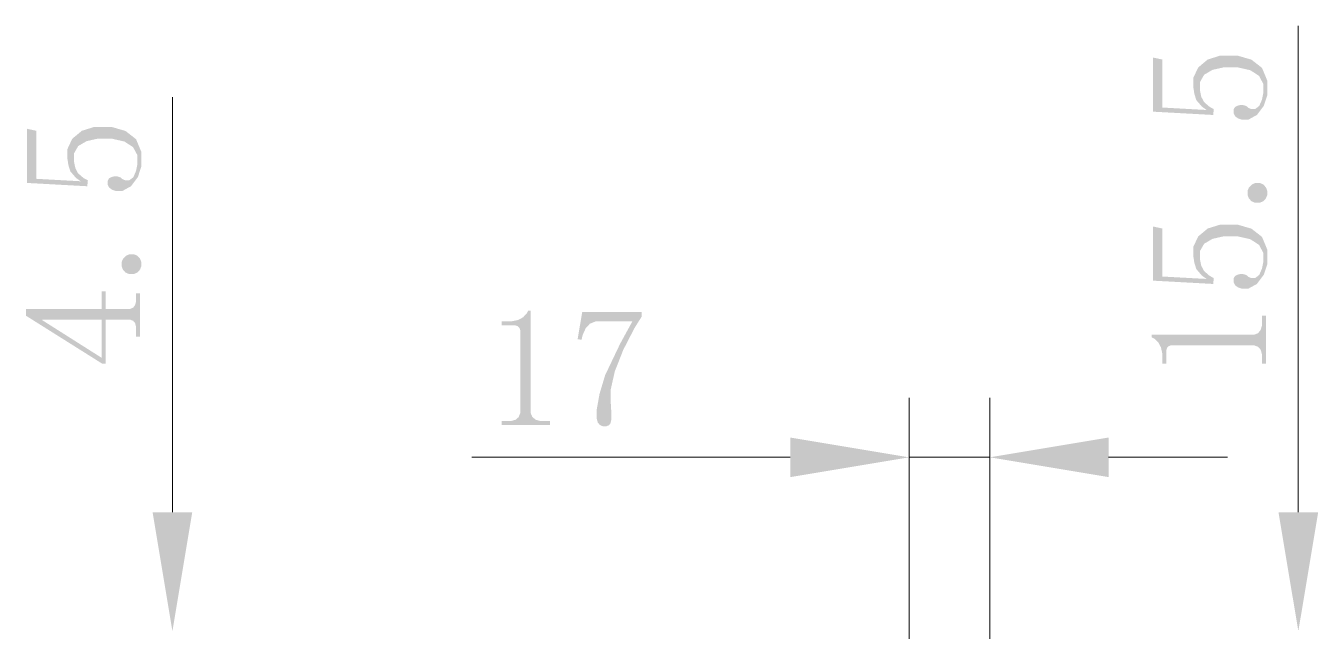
# Model space of a CAD drawing. Header units: millimetres. Extents: x 6 to 210, y 0 to 145.
# Drawn here: x 71.63 to 92.4, y 90.55 to 100.28 of the extents above; entities that cross this region are included whole.
import ezdxf

# ---------------------------------------------------------------- set-up
doc = ezdxf.new("R2010")
doc.units = ezdxf.units.MM

msp = doc.modelspace()

# ---------------------------------------------------------------- hatches: boundary and pattern name
h = msp.add_hatch(color=7)
edge = h.paths.add_edge_path(flags=0)
edge.add_spline(control_points=[(89.726911, 95.272312), (89.726911, 95.272312), (89.769315, 95.25111), (89.769315, 95.25111), (89.769315, 95.25111), (89.832886, 95.190221), (89.832886, 95.190221), (89.832886, 95.190221), (89.854193, 95.15011), (89.854193, 95.15011), (89.854193, 95.15011), (89.875289, 95.110387), (89.875289, 95.110387), (89.875289, 95.110387), (89.896597, 95.006988), (89.896597, 95.006988), (89.896597, 95.006988), (89.896597, 94.9431), (89.896597, 94.9431), (89.896597, 94.9431), (89.896597, 94.848203), (89.896597, 94.848203), (89.896597, 94.848203), (89.960203, 94.848203), (89.960203, 94.848203), (89.960203, 94.848203), (89.960203, 95.038703), (89.960203, 95.038703), (89.960203, 95.038703), (89.960203, 95.065302), (89.960203, 95.065302), (89.960203, 95.065302), (89.973291, 95.105307), (89.973291, 95.105307), (89.973291, 95.105307), (89.986485, 95.118219), (89.986485, 95.118219), (89.986485, 95.118219), (89.999891, 95.131589), (89.999891, 95.131589), (89.999891, 95.131589), (90.034004, 95.144818), (90.034004, 95.144818), (90.034004, 95.144818), (90.054889, 95.144818), (90.054889, 95.144818), (90.054889, 95.144818), (91.33011, 95.144818), (91.33011, 95.144818), (91.33011, 95.144818), (91.37209, 95.144818), (91.37209, 95.144818), (91.37209, 95.144818), (91.435484, 95.120794), (91.435484, 95.120794), (91.435484, 95.120794), (91.456616, 95.097299), (91.456616, 95.097299), (91.456616, 95.097299), (91.477606, 95.07331), (91.477606, 95.07331), (91.477606, 95.07331), (91.498491, 94.996616), (91.498491, 94.996616), (91.498491, 94.996616), (91.498491, 94.9431), (91.498491, 94.9431), (91.498491, 94.9431), (91.498491, 94.848203), (91.498491, 94.848203), (91.498491, 94.848203), (91.562096, 94.848203), (91.562096, 94.848203), (91.562096, 94.848203), (91.562096, 95.622409), (91.562096, 95.622409), (91.562096, 95.622409), (91.498491, 95.622409), (91.498491, 95.622409), (91.498491, 95.622409), (91.498491, 95.516293), (91.498491, 95.516293), (91.498491, 95.516293), (91.498491, 95.468809), (91.498491, 95.468809), (91.498491, 95.468809), (91.477606, 95.394514), (91.477606, 95.394514), (91.477606, 95.394514), (91.456404, 95.367597), (91.456404, 95.367597), (91.456404, 95.367597), (91.435484, 95.340998), (91.435484, 95.340998), (91.435484, 95.340998), (91.371808, 95.314716), (91.371808, 95.314716), (91.371808, 95.314716), (91.33011, 95.314716), (91.33011, 95.314716), (91.33011, 95.314716), (89.726911, 95.314716), (89.726911, 95.314716), (89.726911, 95.314716), (89.726911, 95.272312), (89.726911, 95.272312)], knot_values=[0, 0, 0, 0, 1, 1, 1, 2, 2, 2, 3, 3, 3, 4, 4, 4, 5, 5, 5, 6, 6, 6, 7, 7, 7, 8, 8, 8, 9, 9, 9, 10, 10, 10, 11, 11, 11, 12, 12, 12, 13, 13, 13, 14, 14, 14, 15, 15, 15, 16, 16, 16, 17, 17, 17, 18, 18, 18, 19, 19, 19, 20, 20, 20, 21, 21, 21, 22, 22, 22, 23, 23, 23, 24, 24, 24, 25, 25, 25, 26, 26, 26, 27, 27, 27, 28, 28, 28, 29, 29, 29, 30, 30, 30, 31, 31, 31, 32, 32, 32, 33, 33, 33, 34, 34, 34, 35, 35, 35, 35], degree=3, periodic=1)
edge = h.paths.add_edge_path(flags=0)
edge.add_spline(control_points=[(89.747796, 98.900314), (89.747796, 98.900314), (90.713489, 98.847503), (90.713489, 98.847503), (90.713489, 98.847503), (90.724002, 98.941518), (90.724002, 98.941518), (90.724002, 98.941518), (90.655211, 98.978313), (90.655211, 98.978313), (90.655211, 98.978313), (90.565111, 99.056806), (90.565111, 99.056806), (90.565111, 99.056806), (90.543486, 99.098716), (90.543486, 99.098716), (90.543486, 99.098716), (90.522284, 99.14052), (90.522284, 99.14052), (90.522284, 99.14052), (90.501505, 99.239686), (90.501505, 99.239686), (90.501505, 99.239686), (90.501505, 99.297612), (90.501505, 99.297612), (90.501505, 99.297612), (90.501505, 99.375894), (90.501505, 99.375894), (90.501505, 99.375894), (90.568392, 99.493616), (90.568392, 99.493616), (90.568392, 99.493616), (90.635208, 99.533021), (90.635208, 99.533021), (90.635208, 99.533021), (90.702095, 99.572109), (90.702095, 99.572109), (90.702095, 99.572109), (90.876296, 99.611514), (90.876296, 99.611514), (90.876296, 99.611514), (90.983788, 99.611514), (90.983788, 99.611514), (90.983788, 99.611514), (91.112305, 99.611514), (91.112305, 99.611514), (91.112305, 99.611514), (91.310601, 99.566394), (91.310601, 99.566394), (91.310601, 99.566394), (91.380204, 99.521414), (91.380204, 99.521414), (91.380204, 99.521414), (91.450089, 99.475906), (91.450089, 99.475906), (91.450089, 99.475906), (91.519692, 99.346296), (91.519692, 99.346296), (91.519692, 99.346296), (91.519692, 99.261417), (91.519692, 99.261417), (91.519692, 99.261417), (91.519692, 99.203209), (91.519692, 99.203209), (91.519692, 99.203209), (91.497891, 99.094201), (91.497891, 99.094201), (91.497891, 99.094201), (91.476089, 99.043718), (91.476089, 99.043718), (91.476089, 99.043718), (91.454605, 98.993518), (91.454605, 98.993518), (91.454605, 98.993518), (91.389517, 98.943), (91.389517, 98.943), (91.389517, 98.943), (91.346091, 98.943), (91.346091, 98.943), (91.346091, 98.943), (91.324606, 98.943), (91.324606, 98.943), (91.324606, 98.943), (91.283684, 98.959087), (91.283684, 98.959087), (91.283684, 98.959087), (91.264916, 98.974997), (91.264916, 98.974997), (91.264916, 98.974997), (91.245796, 98.990801), (91.245796, 98.990801), (91.245796, 98.990801), (91.194114, 99.006606), (91.194114, 99.006606), (91.194114, 99.006606), (91.161588, 99.006606), (91.161588, 99.006606), (91.161588, 99.006606), (91.145395, 99.006606), (91.145395, 99.006606), (91.145395, 99.006606), (91.107507, 98.996516), (91.107507, 98.996516), (91.107507, 98.996516), (91.085705, 98.986286), (91.085705, 98.986286), (91.085705, 98.986286), (91.064186, 98.976196), (91.064186, 98.976196), (91.064186, 98.976196), (91.042314, 98.935592), (91.042314, 98.935592), (91.042314, 98.935592), (91.042314, 98.905394), (91.042314, 98.905394), (91.042314, 98.905394), (91.042314, 98.87502), (91.042314, 98.87502), (91.042314, 98.87502), (91.066302, 98.826901), (91.066302, 98.826901), (91.066302, 98.826901), (91.090186, 98.808909), (91.090186, 98.808909), (91.090186, 98.808909), (91.114104, 98.791306), (91.114104, 98.791306), (91.114104, 98.791306), (91.169596, 98.77342), (91.169596, 98.77342), (91.169596, 98.77342), (91.201593, 98.77342), (91.201593, 98.77342), (91.201593, 98.77342), (91.281003, 98.77342), (91.281003, 98.77342), (91.281003, 98.77342), (91.416293, 98.847503), (91.416293, 98.847503), (91.416293, 98.847503), (91.472209, 98.921798), (91.472209, 98.921798), (91.472209, 98.921798), (91.527806, 98.995917), (91.527806, 98.995917), (91.527806, 98.995917), (91.583298, 99.16592), (91.583298, 99.16592), (91.583298, 99.16592), (91.583298, 99.261417), (91.583298, 99.261417), (91.583298, 99.261417), (91.583298, 99.399389), (91.583298, 99.399389), (91.583298, 99.399389), (91.498491, 99.603718), (91.498491, 99.603718), (91.498491, 99.603718), (91.414, 99.669793), (91.414, 99.669793), (91.414, 99.669793), (91.328804, 99.736115), (91.328804, 99.736115), (91.328804, 99.736115), (91.100593, 99.802719), (91.100593, 99.802719), (91.100593, 99.802719), (90.957506, 99.802719), (90.957506, 99.802719), (90.957506, 99.802719), (90.830294, 99.802719), (90.830294, 99.802719), (90.830294, 99.802719), (90.626001, 99.738408), (90.626001, 99.738408), (90.626001, 99.738408), (90.548883, 99.674308), (90.548883, 99.674308), (90.548883, 99.674308), (90.472189, 99.609997), (90.472189, 99.609997), (90.472189, 99.609997), (90.395107, 99.445109), (90.395107, 99.445109), (90.395107, 99.445109), (90.395107, 99.343614), (90.395107, 99.343614), (90.395107, 99.343614), (90.395107, 99.290098), (90.395107, 99.290098), (90.395107, 99.290098), (90.411194, 99.186487), (90.411194, 99.186487), (90.411194, 99.186487), (90.426999, 99.135687), (90.426999, 99.135687), (90.426999, 99.135687), (90.443191, 99.084993), (90.443191, 99.084993), (90.443191, 99.084993), (90.533008, 98.980994), (90.533008, 98.980994), (90.533008, 98.980994), (90.607515, 98.927513), (90.607515, 98.927513), (90.607515, 98.927513), (89.896597, 98.966918), (89.896597, 98.966918), (89.896597, 98.966918), (89.896597, 99.738408), (89.896597, 99.738408), (89.896597, 99.738408), (89.747796, 99.770511), (89.747796, 99.770511), (89.747796, 99.770511), (89.747796, 98.900314), (89.747796, 98.900314)], knot_values=[0, 0, 0, 0, 1, 1, 1, 2, 2, 2, 3, 3, 3, 4, 4, 4, 5, 5, 5, 6, 6, 6, 7, 7, 7, 8, 8, 8, 9, 9, 9, 10, 10, 10, 11, 11, 11, 12, 12, 12, 13, 13, 13, 14, 14, 14, 15, 15, 15, 16, 16, 16, 17, 17, 17, 18, 18, 18, 19, 19, 19, 20, 20, 20, 21, 21, 21, 22, 22, 22, 23, 23, 23, 24, 24, 24, 25, 25, 25, 26, 26, 26, 27, 27, 27, 28, 28, 28, 29, 29, 29, 30, 30, 30, 31, 31, 31, 32, 32, 32, 33, 33, 33, 34, 34, 34, 35, 35, 35, 36, 36, 36, 37, 37, 37, 38, 38, 38, 39, 39, 39, 40, 40, 40, 41, 41, 41, 42, 42, 42, 43, 43, 43, 44, 44, 44, 45, 45, 45, 46, 46, 46, 47, 47, 47, 48, 48, 48, 49, 49, 49, 50, 50, 50, 51, 51, 51, 52, 52, 52, 53, 53, 53, 54, 54, 54, 55, 55, 55, 56, 56, 56, 57, 57, 57, 58, 58, 58, 59, 59, 59, 60, 60, 60, 61, 61, 61, 62, 62, 62, 63, 63, 63, 64, 64, 64, 65, 65, 65, 66, 66, 66, 67, 67, 67, 68, 68, 68, 69, 69, 69, 70, 70, 70, 71, 71, 71, 72, 72, 72, 72], degree=3, periodic=1)
edge = h.paths.add_edge_path(flags=0)
edge.add_spline(control_points=[(89.747796, 96.184595), (89.747796, 96.184595), (90.713489, 96.131608), (90.713489, 96.131608), (90.713489, 96.131608), (90.724002, 96.225518), (90.724002, 96.225518), (90.724002, 96.225518), (90.655211, 96.262489), (90.655211, 96.262489), (90.655211, 96.262489), (90.565111, 96.340805), (90.565111, 96.340805), (90.565111, 96.340805), (90.543486, 96.382892), (90.543486, 96.382892), (90.543486, 96.382892), (90.522284, 96.424414), (90.522284, 96.424414), (90.522284, 96.424414), (90.501505, 96.523791), (90.501505, 96.523791), (90.501505, 96.523791), (90.501505, 96.581506), (90.501505, 96.581506), (90.501505, 96.581506), (90.501505, 96.660104), (90.501505, 96.660104), (90.501505, 96.660104), (90.568392, 96.777791), (90.568392, 96.777791), (90.568392, 96.777791), (90.635208, 96.816914), (90.635208, 96.816914), (90.635208, 96.816914), (90.702095, 96.856319), (90.702095, 96.856319), (90.702095, 96.856319), (90.876296, 96.895513), (90.876296, 96.895513), (90.876296, 96.895513), (90.983788, 96.895513), (90.983788, 96.895513), (90.983788, 96.895513), (91.112305, 96.895513), (91.112305, 96.895513), (91.112305, 96.895513), (91.310601, 96.85071), (91.310601, 96.85071), (91.310601, 96.85071), (91.380204, 96.805308), (91.380204, 96.805308), (91.380204, 96.805308), (91.450089, 96.760188), (91.450089, 96.760188), (91.450089, 96.760188), (91.519692, 96.630189), (91.519692, 96.630189), (91.519692, 96.630189), (91.519692, 96.545311), (91.519692, 96.545311), (91.519692, 96.545311), (91.519692, 96.487102), (91.519692, 96.487102), (91.519692, 96.487102), (91.497891, 96.378411), (91.497891, 96.378411), (91.497891, 96.378411), (91.476089, 96.327717), (91.476089, 96.327717), (91.476089, 96.327717), (91.454605, 96.277693), (91.454605, 96.277693), (91.454605, 96.277693), (91.389517, 96.227211), (91.389517, 96.227211), (91.389517, 96.227211), (91.346091, 96.227211), (91.346091, 96.227211), (91.346091, 96.227211), (91.324606, 96.227211), (91.324606, 96.227211), (91.324606, 96.227211), (91.283684, 96.242804), (91.283684, 96.242804), (91.283684, 96.242804), (91.264916, 96.25889), (91.264916, 96.25889), (91.264916, 96.25889), (91.245796, 96.275118), (91.245796, 96.275118), (91.245796, 96.275118), (91.194114, 96.290605), (91.194114, 96.290605), (91.194114, 96.290605), (91.161588, 96.290605), (91.161588, 96.290605), (91.161588, 96.290605), (91.145395, 96.290605), (91.145395, 96.290605), (91.145395, 96.290605), (91.107507, 96.28041), (91.107507, 96.28041), (91.107507, 96.28041), (91.085705, 96.270814), (91.085705, 96.270814), (91.085705, 96.270814), (91.064186, 96.260407), (91.064186, 96.260407), (91.064186, 96.260407), (91.042314, 96.219803), (91.042314, 96.219803), (91.042314, 96.219803), (91.042314, 96.189287), (91.042314, 96.189287), (91.042314, 96.189287), (91.042314, 96.158807), (91.042314, 96.158807), (91.042314, 96.158807), (91.066302, 96.110688), (91.066302, 96.110688), (91.066302, 96.110688), (91.090186, 96.09312), (91.090186, 96.09312), (91.090186, 96.09312), (91.114104, 96.075199), (91.114104, 96.075199), (91.114104, 96.075199), (91.169596, 96.057313), (91.169596, 96.057313), (91.169596, 96.057313), (91.201593, 96.057313), (91.201593, 96.057313), (91.201593, 96.057313), (91.281003, 96.057313), (91.281003, 96.057313), (91.281003, 96.057313), (91.416293, 96.131608), (91.416293, 96.131608), (91.416293, 96.131608), (91.472209, 96.206115), (91.472209, 96.206115), (91.472209, 96.206115), (91.527806, 96.280198), (91.527806, 96.280198), (91.527806, 96.280198), (91.583298, 96.450096), (91.583298, 96.450096), (91.583298, 96.450096), (91.583298, 96.545311), (91.583298, 96.545311), (91.583298, 96.545311), (91.583298, 96.683388), (91.583298, 96.683388), (91.583298, 96.683388), (91.498491, 96.887399), (91.498491, 96.887399), (91.498491, 96.887399), (91.414, 96.953686), (91.414, 96.953686), (91.414, 96.953686), (91.328804, 97.020291), (91.328804, 97.020291), (91.328804, 97.020291), (91.100593, 97.086295), (91.100593, 97.086295), (91.100593, 97.086295), (90.957506, 97.086295), (90.957506, 97.086295), (90.957506, 97.086295), (90.830294, 97.086295), (90.830294, 97.086295), (90.830294, 97.086295), (90.626001, 97.022689), (90.626001, 97.022689), (90.626001, 97.022689), (90.548883, 96.958413), (90.548883, 96.958413), (90.548883, 96.958413), (90.472189, 96.89449), (90.472189, 96.89449), (90.472189, 96.89449), (90.395107, 96.729108), (90.395107, 96.729108), (90.395107, 96.729108), (90.395107, 96.62779), (90.395107, 96.62779), (90.395107, 96.62779), (90.395107, 96.574591), (90.395107, 96.574591), (90.395107, 96.574591), (90.411194, 96.470416), (90.411194, 96.470416), (90.411194, 96.470416), (90.426999, 96.419898), (90.426999, 96.419898), (90.426999, 96.419898), (90.443191, 96.369098), (90.443191, 96.369098), (90.443191, 96.369098), (90.533008, 96.265205), (90.533008, 96.265205), (90.533008, 96.265205), (90.607515, 96.212006), (90.607515, 96.212006), (90.607515, 96.212006), (89.896597, 96.250918), (89.896597, 96.250918), (89.896597, 96.250918), (89.896597, 97.022689), (89.896597, 97.022689), (89.896597, 97.022689), (89.747796, 97.054616), (89.747796, 97.054616), (89.747796, 97.054616), (89.747796, 96.184595), (89.747796, 96.184595)], knot_values=[0, 0, 0, 0, 1, 1, 1, 2, 2, 2, 3, 3, 3, 4, 4, 4, 5, 5, 5, 6, 6, 6, 7, 7, 7, 8, 8, 8, 9, 9, 9, 10, 10, 10, 11, 11, 11, 12, 12, 12, 13, 13, 13, 14, 14, 14, 15, 15, 15, 16, 16, 16, 17, 17, 17, 18, 18, 18, 19, 19, 19, 20, 20, 20, 21, 21, 21, 22, 22, 22, 23, 23, 23, 24, 24, 24, 25, 25, 25, 26, 26, 26, 27, 27, 27, 28, 28, 28, 29, 29, 29, 30, 30, 30, 31, 31, 31, 32, 32, 32, 33, 33, 33, 34, 34, 34, 35, 35, 35, 36, 36, 36, 37, 37, 37, 38, 38, 38, 39, 39, 39, 40, 40, 40, 41, 41, 41, 42, 42, 42, 43, 43, 43, 44, 44, 44, 45, 45, 45, 46, 46, 46, 47, 47, 47, 48, 48, 48, 49, 49, 49, 50, 50, 50, 51, 51, 51, 52, 52, 52, 53, 53, 53, 54, 54, 54, 55, 55, 55, 56, 56, 56, 57, 57, 57, 58, 58, 58, 59, 59, 59, 60, 60, 60, 61, 61, 61, 62, 62, 62, 63, 63, 63, 64, 64, 64, 65, 65, 65, 66, 66, 66, 67, 67, 67, 68, 68, 68, 69, 69, 69, 70, 70, 70, 71, 71, 71, 72, 72, 72, 72], degree=3, periodic=1)
edge = h.paths.add_edge_path(flags=0)
edge.add_spline(control_points=[(91.265199, 97.595918), (91.265199, 97.595918), (91.265199, 97.563886), (91.265199, 97.563886), (91.265199, 97.563886), (91.286506, 97.508006), (91.286506, 97.508006), (91.286506, 97.508006), (91.307602, 97.484193), (91.307602, 97.484193), (91.307602, 97.484193), (91.328804, 97.46031), (91.328804, 97.46031), (91.328804, 97.46031), (91.387013, 97.436709), (91.387013, 97.436709), (91.387013, 97.436709), (91.424407, 97.436709), (91.424407, 97.436709), (91.424407, 97.436709), (91.461484, 97.436709), (91.461484, 97.436709), (91.461484, 97.436709), (91.519692, 97.46031), (91.519692, 97.46031), (91.519692, 97.46031), (91.540894, 97.484193), (91.540894, 97.484193), (91.540894, 97.484193), (91.562096, 97.508006), (91.562096, 97.508006), (91.562096, 97.508006), (91.583298, 97.563886), (91.583298, 97.563886), (91.583298, 97.563886), (91.583298, 97.595918), (91.583298, 97.595918), (91.583298, 97.595918), (91.583298, 97.627598), (91.583298, 97.627598), (91.583298, 97.627598), (91.562096, 97.683089), (91.562096, 97.683089), (91.562096, 97.683089), (91.540894, 97.707008), (91.540894, 97.707008), (91.540894, 97.707008), (91.519692, 97.730609), (91.519692, 97.730609), (91.519692, 97.730609), (91.461484, 97.754809), (91.461484, 97.754809), (91.461484, 97.754809), (91.424407, 97.754809), (91.424407, 97.754809), (91.424407, 97.754809), (91.392516, 97.754809), (91.392516, 97.754809), (91.392516, 97.754809), (91.336601, 97.730609), (91.336601, 97.730609), (91.336601, 97.730609), (91.313, 97.707008), (91.313, 97.707008), (91.313, 97.707008), (91.289117, 97.683089), (91.289117, 97.683089), (91.289117, 97.683089), (91.265199, 97.627598), (91.265199, 97.627598), (91.265199, 97.627598), (91.265199, 97.595918), (91.265199, 97.595918)], knot_values=[0, 0, 0, 0, 1, 1, 1, 2, 2, 2, 3, 3, 3, 4, 4, 4, 5, 5, 5, 6, 6, 6, 7, 7, 7, 8, 8, 8, 9, 9, 9, 10, 10, 10, 11, 11, 11, 12, 12, 12, 13, 13, 13, 14, 14, 14, 15, 15, 15, 16, 16, 16, 17, 17, 17, 18, 18, 18, 19, 19, 19, 20, 20, 20, 21, 21, 21, 22, 22, 22, 23, 23, 23, 24, 24, 24, 24], degree=3, periodic=1)
h = msp.add_hatch(color=7)
edge = h.paths.add_edge_path(flags=0)
edge.add_spline(control_points=[(71.632516, 95.622303), (71.632516, 95.622303), (72.863216, 94.848097), (72.863216, 94.848097), (72.863216, 94.848097), (72.915992, 94.848097), (72.915992, 94.848097), (72.915992, 94.848097), (72.915992, 95.559014), (72.915992, 95.559014), (72.915992, 95.559014), (73.266088, 95.559014), (73.266088, 95.559014), (73.266088, 95.559014), (73.303483, 95.559014), (73.303483, 95.559014), (73.303483, 95.559014), (73.356505, 95.540211), (73.356505, 95.540211), (73.356505, 95.540211), (73.372416, 95.521691), (73.372416, 95.521691), (73.372416, 95.521691), (73.388185, 95.503099), (73.388185, 95.503099), (73.388185, 95.503099), (73.403989, 95.44221), (73.403989, 95.44221), (73.403989, 95.44221), (73.403989, 95.399488), (73.403989, 95.399488), (73.403989, 95.399488), (73.403989, 95.282719), (73.403989, 95.282719), (73.403989, 95.282719), (73.467701, 95.282719), (73.467701, 95.282719), (73.467701, 95.282719), (73.467701, 95.983089), (73.467701, 95.983089), (73.467701, 95.983089), (73.403989, 95.983089), (73.403989, 95.983089), (73.403989, 95.983089), (73.403989, 95.887486), (73.403989, 95.887486), (73.403989, 95.887486), (73.403989, 95.850515), (73.403989, 95.850515), (73.403989, 95.850515), (73.388185, 95.792306), (73.388185, 95.792306), (73.388185, 95.792306), (73.372416, 95.771104), (73.372416, 95.771104), (73.372416, 95.771104), (73.356505, 95.749903), (73.356505, 95.749903), (73.356505, 95.749903), (73.303483, 95.728418), (73.303483, 95.728418), (73.303483, 95.728418), (73.266088, 95.728418), (73.266088, 95.728418), (73.266088, 95.728418), (72.915992, 95.728418), (72.915992, 95.728418), (72.915992, 95.728418), (72.915992, 96.014803), (72.915992, 96.014803), (72.915992, 96.014803), (72.852386, 96.014803), (72.852386, 96.014803), (72.852386, 96.014803), (72.852386, 95.728418), (72.852386, 95.728418), (72.852386, 95.728418), (71.632516, 95.728418), (71.632516, 95.728418), (71.632516, 95.728418), (71.632516, 95.622303), (71.632516, 95.622303)], knot_values=[0, 0, 0, 0, 1, 1, 1, 2, 2, 2, 3, 3, 3, 4, 4, 4, 5, 5, 5, 6, 6, 6, 7, 7, 7, 8, 8, 8, 9, 9, 9, 10, 10, 10, 11, 11, 11, 12, 12, 12, 13, 13, 13, 14, 14, 14, 15, 15, 15, 16, 16, 16, 17, 17, 17, 18, 18, 18, 19, 19, 19, 20, 20, 20, 21, 21, 21, 22, 22, 22, 23, 23, 23, 24, 24, 24, 25, 25, 25, 26, 26, 26, 27, 27, 27, 27], degree=3, periodic=1)
edge = h.paths.add_edge_path(flags=0)
edge.add_spline(control_points=[(71.897804, 95.54829), (71.897804, 95.54829), (71.897804, 95.559014), (71.897804, 95.559014), (71.897804, 95.559014), (72.852386, 95.559014), (72.852386, 95.559014), (72.852386, 95.559014), (72.852386, 94.943417), (72.852386, 94.943417), (72.852386, 94.943417), (71.897804, 95.54829), (71.897804, 95.54829)], knot_values=[0, 0, 0, 0, 1, 1, 1, 2, 2, 2, 3, 3, 3, 4, 4, 4, 4], degree=3, periodic=1)
edge = h.paths.add_edge_path(flags=0)
edge.add_spline(control_points=[(71.653717, 97.754809), (71.653717, 97.754809), (72.619094, 97.701893), (72.619094, 97.701893), (72.619094, 97.701893), (72.629783, 97.795908), (72.629783, 97.795908), (72.629783, 97.795908), (72.560815, 97.832703), (72.560815, 97.832703), (72.560815, 97.832703), (72.47061, 97.911301), (72.47061, 97.911301), (72.47061, 97.911301), (72.44909, 97.952788), (72.44909, 97.952788), (72.44909, 97.952788), (72.428206, 97.99491), (72.428206, 97.99491), (72.428206, 97.99491), (72.407004, 98.094111), (72.407004, 98.094111), (72.407004, 98.094111), (72.407004, 98.151719), (72.407004, 98.151719), (72.407004, 98.151719), (72.407004, 98.230318), (72.407004, 98.230318), (72.407004, 98.230318), (72.473891, 98.347617), (72.473891, 98.347617), (72.473891, 98.347617), (72.540812, 98.38741), (72.540812, 98.38741), (72.540812, 98.38741), (72.608087, 98.426216), (72.608087, 98.426216), (72.608087, 98.426216), (72.782183, 98.465692), (72.782183, 98.465692), (72.782183, 98.465692), (72.88911, 98.465692), (72.88911, 98.465692), (72.88911, 98.465692), (73.018086, 98.465692), (73.018086, 98.465692), (73.018086, 98.465692), (73.216488, 98.420289), (73.216488, 98.420289), (73.216488, 98.420289), (73.286091, 98.375416), (73.286091, 98.375416), (73.286091, 98.375416), (73.355694, 98.330401), (73.355694, 98.330401), (73.355694, 98.330401), (73.425297, 98.200403), (73.425297, 98.200403), (73.425297, 98.200403), (73.425297, 98.115913), (73.425297, 98.115913), (73.425297, 98.115913), (73.425297, 98.057316), (73.425297, 98.057316), (73.425297, 98.057316), (73.403813, 97.94859), (73.403813, 97.94859), (73.403813, 97.94859), (73.381905, 97.89779), (73.381905, 97.89779), (73.381905, 97.89779), (73.360209, 97.847308), (73.360209, 97.847308), (73.360209, 97.847308), (73.295087, 97.797495), (73.295087, 97.797495), (73.295087, 97.797495), (73.251695, 97.797495), (73.251695, 97.797495), (73.251695, 97.797495), (73.230211, 97.797495), (73.230211, 97.797495), (73.230211, 97.797495), (73.189606, 97.813018), (73.189606, 97.813018), (73.189606, 97.813018), (73.170486, 97.829104), (73.170486, 97.829104), (73.170486, 97.829104), (73.1514, 97.845014), (73.1514, 97.845014), (73.1514, 97.845014), (73.100001, 97.860819), (73.100001, 97.860819), (73.100001, 97.860819), (73.06751, 97.860819), (73.06751, 97.860819), (73.06751, 97.860819), (73.051106, 97.860819), (73.051106, 97.860819), (73.051106, 97.860819), (73.013111, 97.850588), (73.013111, 97.850588), (73.013111, 97.850588), (72.99131, 97.840499), (72.99131, 97.840499), (72.99131, 97.840499), (72.96979, 97.830304), (72.96979, 97.830304), (72.96979, 97.830304), (72.947883, 97.790016), (72.947883, 97.790016), (72.947883, 97.790016), (72.947883, 97.759501), (72.947883, 97.759501), (72.947883, 97.759501), (72.947883, 97.728986), (72.947883, 97.728986), (72.947883, 97.728986), (72.971907, 97.680902), (72.971907, 97.680902), (72.971907, 97.680902), (72.99579, 97.663299), (72.99579, 97.663299), (72.99579, 97.663299), (73.019602, 97.645413), (73.019602, 97.645413), (73.019602, 97.645413), (73.0752, 97.627492), (73.0752, 97.627492), (73.0752, 97.627492), (73.106915, 97.627492), (73.106915, 97.627492), (73.106915, 97.627492), (73.186996, 97.627492), (73.186996, 97.627492), (73.186996, 97.627492), (73.321898, 97.701893), (73.321898, 97.701893), (73.321898, 97.701893), (73.377813, 97.776293), (73.377813, 97.776293), (73.377813, 97.776293), (73.433305, 97.849989), (73.433305, 97.849989), (73.433305, 97.849989), (73.488903, 98.019992), (73.488903, 98.019992), (73.488903, 98.019992), (73.488903, 98.115913), (73.488903, 98.115913), (73.488903, 98.115913), (73.488903, 98.253602), (73.488903, 98.253602), (73.488903, 98.253602), (73.403989, 98.457507), (73.403989, 98.457507), (73.403989, 98.457507), (73.319217, 98.524218), (73.319217, 98.524218), (73.319217, 98.524218), (73.234515, 98.590187), (73.234515, 98.590187), (73.234515, 98.590187), (73.006197, 98.656509), (73.006197, 98.656509), (73.006197, 98.656509), (72.863216, 98.656509), (72.863216, 98.656509), (72.863216, 98.656509), (72.735899, 98.656509), (72.735899, 98.656509), (72.735899, 98.656509), (72.531605, 98.592586), (72.531605, 98.592586), (72.531605, 98.592586), (72.454805, 98.528698), (72.454805, 98.528698), (72.454805, 98.528698), (72.377794, 98.464704), (72.377794, 98.464704), (72.377794, 98.464704), (72.300712, 98.299286), (72.300712, 98.299286), (72.300712, 98.299286), (72.300712, 98.198004), (72.300712, 98.198004), (72.300712, 98.198004), (72.300712, 98.144911), (72.300712, 98.144911), (72.300712, 98.144911), (72.316516, 98.040594), (72.316516, 98.040594), (72.316516, 98.040594), (72.332603, 97.989794), (72.332603, 97.989794), (72.332603, 97.989794), (72.348796, 97.939418), (72.348796, 97.939418), (72.348796, 97.939418), (72.438683, 97.835419), (72.438683, 97.835419), (72.438683, 97.835419), (72.513084, 97.782008), (72.513084, 97.782008), (72.513084, 97.782008), (71.802202, 97.821096), (71.802202, 97.821096), (71.802202, 97.821096), (71.802202, 98.592586), (71.802202, 98.592586), (71.802202, 98.592586), (71.653717, 98.6249), (71.653717, 98.6249), (71.653717, 98.6249), (71.653717, 97.754809), (71.653717, 97.754809)], knot_values=[0, 0, 0, 0, 1, 1, 1, 2, 2, 2, 3, 3, 3, 4, 4, 4, 5, 5, 5, 6, 6, 6, 7, 7, 7, 8, 8, 8, 9, 9, 9, 10, 10, 10, 11, 11, 11, 12, 12, 12, 13, 13, 13, 14, 14, 14, 15, 15, 15, 16, 16, 16, 17, 17, 17, 18, 18, 18, 19, 19, 19, 20, 20, 20, 21, 21, 21, 22, 22, 22, 23, 23, 23, 24, 24, 24, 25, 25, 25, 26, 26, 26, 27, 27, 27, 28, 28, 28, 29, 29, 29, 30, 30, 30, 31, 31, 31, 32, 32, 32, 33, 33, 33, 34, 34, 34, 35, 35, 35, 36, 36, 36, 37, 37, 37, 38, 38, 38, 39, 39, 39, 40, 40, 40, 41, 41, 41, 42, 42, 42, 43, 43, 43, 44, 44, 44, 45, 45, 45, 46, 46, 46, 47, 47, 47, 48, 48, 48, 49, 49, 49, 50, 50, 50, 51, 51, 51, 52, 52, 52, 53, 53, 53, 54, 54, 54, 55, 55, 55, 56, 56, 56, 57, 57, 57, 58, 58, 58, 59, 59, 59, 60, 60, 60, 61, 61, 61, 62, 62, 62, 63, 63, 63, 64, 64, 64, 65, 65, 65, 66, 66, 66, 67, 67, 67, 68, 68, 68, 69, 69, 69, 70, 70, 70, 71, 71, 71, 72, 72, 72, 72], degree=3, periodic=1)
edge = h.paths.add_edge_path(flags=0)
edge.add_spline(control_points=[(73.170803, 96.44999), (73.170803, 96.44999), (73.170803, 96.418311), (73.170803, 96.418311), (73.170803, 96.418311), (73.192005, 96.362501), (73.192005, 96.362501), (73.192005, 96.362501), (73.213207, 96.338618), (73.213207, 96.338618), (73.213207, 96.338618), (73.234515, 96.3147), (73.234515, 96.3147), (73.234515, 96.3147), (73.292688, 96.290499), (73.292688, 96.290499), (73.292688, 96.290499), (73.330012, 96.290499), (73.330012, 96.290499), (73.330012, 96.290499), (73.366983, 96.290499), (73.366983, 96.290499), (73.366983, 96.290499), (73.425297, 96.3147), (73.425297, 96.3147), (73.425297, 96.3147), (73.446499, 96.338618), (73.446499, 96.338618), (73.446499, 96.338618), (73.467701, 96.362501), (73.467701, 96.362501), (73.467701, 96.362501), (73.488903, 96.418311), (73.488903, 96.418311), (73.488903, 96.418311), (73.488903, 96.44999), (73.488903, 96.44999), (73.488903, 96.44999), (73.488903, 96.481705), (73.488903, 96.481705), (73.488903, 96.481705), (73.467701, 96.53762), (73.467701, 96.53762), (73.467701, 96.53762), (73.446499, 96.561397), (73.446499, 96.561397), (73.446499, 96.561397), (73.425297, 96.585104), (73.425297, 96.585104), (73.425297, 96.585104), (73.366983, 96.608916), (73.366983, 96.608916), (73.366983, 96.608916), (73.330012, 96.608916), (73.330012, 96.608916), (73.330012, 96.608916), (73.298015, 96.608916), (73.298015, 96.608916), (73.298015, 96.608916), (73.242487, 96.585104), (73.242487, 96.585104), (73.242487, 96.585104), (73.218604, 96.561397), (73.218604, 96.561397), (73.218604, 96.561397), (73.194686, 96.53762), (73.194686, 96.53762), (73.194686, 96.53762), (73.170803, 96.481705), (73.170803, 96.481705), (73.170803, 96.481705), (73.170803, 96.44999), (73.170803, 96.44999)], knot_values=[0, 0, 0, 0, 1, 1, 1, 2, 2, 2, 3, 3, 3, 4, 4, 4, 5, 5, 5, 6, 6, 6, 7, 7, 7, 8, 8, 8, 9, 9, 9, 10, 10, 10, 11, 11, 11, 12, 12, 12, 13, 13, 13, 14, 14, 14, 15, 15, 15, 16, 16, 16, 17, 17, 17, 18, 18, 18, 19, 19, 19, 20, 20, 20, 21, 21, 21, 22, 22, 22, 23, 23, 23, 24, 24, 24, 24], degree=3, periodic=1)
h = msp.add_hatch(color=7)
edge = h.paths.add_edge_path(flags=0)
edge.add_spline(control_points=[(79.279609, 95.46701), (79.279609, 95.46701), (79.470497, 95.46701), (79.470497, 95.46701), (79.470497, 95.46701), (79.496991, 95.46701), (79.496991, 95.46701), (79.496991, 95.46701), (79.536784, 95.453816), (79.536784, 95.453816), (79.536784, 95.453816), (79.550013, 95.440587), (79.550013, 95.440587), (79.550013, 95.440587), (79.563383, 95.427887), (79.563383, 95.427887), (79.563383, 95.427887), (79.576789, 95.393103), (79.576789, 95.393103), (79.576789, 95.393103), (79.576789, 95.372007), (79.576789, 95.372007), (79.576789, 95.372007), (79.576789, 94.097103), (79.576789, 94.097103), (79.576789, 94.097103), (79.576789, 94.055017), (79.576789, 94.055017), (79.576789, 94.055017), (79.552694, 93.992011), (79.552694, 93.992011), (79.552694, 93.992011), (79.528705, 93.970809), (79.528705, 93.970809), (79.528705, 93.970809), (79.50521, 93.949819), (79.50521, 93.949819), (79.50521, 93.949819), (79.427987, 93.928299), (79.427987, 93.928299), (79.427987, 93.928299), (79.375212, 93.928299), (79.375212, 93.928299), (79.375212, 93.928299), (79.279609, 93.928299), (79.279609, 93.928299), (79.279609, 93.928299), (79.279609, 93.865011), (79.279609, 93.865011), (79.279609, 93.865011), (80.054203, 93.865011), (80.054203, 93.865011), (80.054203, 93.865011), (80.054203, 93.928299), (80.054203, 93.928299), (80.054203, 93.928299), (79.947805, 93.928299), (79.947805, 93.928299), (79.947805, 93.928299), (79.900004, 93.928299), (79.900004, 93.928299), (79.900004, 93.928299), (79.825885, 93.949819), (79.825885, 93.949819), (79.825885, 93.949819), (79.799392, 93.970809), (79.799392, 93.970809), (79.799392, 93.970809), (79.77311, 93.992011), (79.77311, 93.992011), (79.77311, 93.992011), (79.746193, 94.055017), (79.746193, 94.055017), (79.746193, 94.055017), (79.746193, 94.097421), (79.746193, 94.097421), (79.746193, 94.097421), (79.746193, 95.700196), (79.746193, 95.700196), (79.746193, 95.700196), (79.703789, 95.700196), (79.703789, 95.700196), (79.703789, 95.700196), (79.682587, 95.65811), (79.682587, 95.65811), (79.682587, 95.65811), (79.621909, 95.594504), (79.621909, 95.594504), (79.621909, 95.594504), (79.582186, 95.57302), (79.582186, 95.57302), (79.582186, 95.57302), (79.541899, 95.551818), (79.541899, 95.551818), (79.541899, 95.551818), (79.438817, 95.530616), (79.438817, 95.530616), (79.438817, 95.530616), (79.375212, 95.530616), (79.375212, 95.530616), (79.375212, 95.530616), (79.279609, 95.530616), (79.279609, 95.530616), (79.279609, 95.530616), (79.279609, 95.46701), (79.279609, 95.46701)], knot_values=[0, 0, 0, 0, 1, 1, 1, 2, 2, 2, 3, 3, 3, 4, 4, 4, 5, 5, 5, 6, 6, 6, 7, 7, 7, 8, 8, 8, 9, 9, 9, 10, 10, 10, 11, 11, 11, 12, 12, 12, 13, 13, 13, 14, 14, 14, 15, 15, 15, 16, 16, 16, 17, 17, 17, 18, 18, 18, 19, 19, 19, 20, 20, 20, 21, 21, 21, 22, 22, 22, 23, 23, 23, 24, 24, 24, 25, 25, 25, 26, 26, 26, 27, 27, 27, 28, 28, 28, 29, 29, 29, 30, 30, 30, 31, 31, 31, 32, 32, 32, 33, 33, 33, 34, 34, 34, 35, 35, 35, 35], degree=3, periodic=1)
edge = h.paths.add_edge_path(flags=0)
edge.add_spline(control_points=[(80.563508, 95.233612), (80.563508, 95.233612), (80.579313, 95.308013), (80.579313, 95.308013), (80.579313, 95.308013), (80.629795, 95.419103), (80.629795, 95.419103), (80.629795, 95.419103), (80.664085, 95.456497), (80.664085, 95.456497), (80.664085, 95.456497), (80.698411, 95.493609), (80.698411, 95.493609), (80.698411, 95.493609), (80.791297, 95.530616), (80.791297, 95.530616), (80.791297, 95.530616), (80.849611, 95.530616), (80.849611, 95.530616), (80.849611, 95.530616), (81.380083, 95.530616), (81.380083, 95.530616), (81.380083, 95.530616), (81.184115, 95.172688), (81.184115, 95.172688), (81.184115, 95.172688), (80.942497, 94.666204), (80.942497, 94.666204), (80.942497, 94.666204), (80.897412, 94.516521), (80.897412, 94.516521), (80.897412, 94.516521), (80.852504, 94.366802), (80.852504, 94.366802), (80.852504, 94.366802), (80.807207, 94.116012), (80.807207, 94.116012), (80.807207, 94.116012), (80.807207, 94.014694), (80.807207, 94.014694), (80.807207, 94.014694), (80.807207, 93.966611), (80.807207, 93.966611), (80.807207, 93.966611), (80.825093, 93.900006), (80.825093, 93.900006), (80.825093, 93.900006), (80.843085, 93.881415), (80.843085, 93.881415), (80.843085, 93.881415), (80.860688, 93.862612), (80.860688, 93.862612), (80.860688, 93.862612), (80.903904, 93.844091), (80.903904, 93.844091), (80.903904, 93.844091), (80.929092, 93.844091), (80.929092, 93.844091), (80.929092, 93.844091), (80.959501, 93.844091), (80.959501, 93.844091), (80.959501, 93.844091), (81.002505, 93.859719), (81.002505, 93.859719), (81.002505, 93.859719), (81.015417, 93.875806), (81.015417, 93.875806), (81.015417, 93.875806), (81.028187, 93.89161), (81.028187, 93.89161), (81.028187, 93.89161), (81.040817, 93.949819), (81.040817, 93.949819), (81.040817, 93.949819), (81.040817, 93.992293), (81.040817, 93.992293), (81.040817, 93.992293), (81.040817, 94.045809), (81.040817, 94.045809), (81.040817, 94.045809), (81.0381, 94.138308), (81.0381, 94.138308), (81.0381, 94.138308), (81.035313, 94.177819), (81.035313, 94.177819), (81.035313, 94.177819), (81.032703, 94.218106), (81.032703, 94.218106), (81.032703, 94.218106), (81.029986, 94.278996), (81.029986, 94.278996), (81.029986, 94.278996), (81.029986, 94.299986), (81.029986, 94.299986), (81.029986, 94.299986), (81.029986, 94.427515), (81.029986, 94.427515), (81.029986, 94.427515), (81.09779, 94.726812), (81.09779, 94.726812), (81.09779, 94.726812), (81.1657, 94.899391), (81.1657, 94.899391), (81.1657, 94.899391), (81.233116, 95.071687), (81.233116, 95.071687), (81.233116, 95.071687), (81.415008, 95.424818), (81.415008, 95.424818), (81.415008, 95.424818), (81.528602, 95.605017), (81.528602, 95.605017), (81.528602, 95.605017), (81.528602, 95.679312), (81.528602, 95.679312), (81.528602, 95.679312), (80.573915, 95.679312), (80.573915, 95.679312), (80.573915, 95.679312), (80.499585, 95.24409), (80.499585, 95.24409), (80.499585, 95.24409), (80.563508, 95.233612), (80.563508, 95.233612)], knot_values=[0, 0, 0, 0, 1, 1, 1, 2, 2, 2, 3, 3, 3, 4, 4, 4, 5, 5, 5, 6, 6, 6, 7, 7, 7, 8, 8, 8, 9, 9, 9, 10, 10, 10, 11, 11, 11, 12, 12, 12, 13, 13, 13, 14, 14, 14, 15, 15, 15, 16, 16, 16, 17, 17, 17, 18, 18, 18, 19, 19, 19, 20, 20, 20, 21, 21, 21, 22, 22, 22, 23, 23, 23, 24, 24, 24, 25, 25, 25, 26, 26, 26, 27, 27, 27, 28, 28, 28, 29, 29, 29, 30, 30, 30, 31, 31, 31, 32, 32, 32, 33, 33, 33, 34, 34, 34, 35, 35, 35, 36, 36, 36, 37, 37, 37, 38, 38, 38, 39, 39, 39, 40, 40, 40, 41, 41, 41, 41], degree=3, periodic=1)
h = msp.add_hatch(color=7)
h.dxf.hatch_style = 2
h.paths.add_polyline_path([(83.915603, 93.026987), (85.825506, 93.345087), (83.915603, 93.663293)])
h = msp.add_hatch(color=7)
h.dxf.hatch_style = 2
h.paths.add_polyline_path([(89.033597, 93.026987), (89.033597, 93.663293), (87.124011, 93.345087)])
h = msp.add_hatch(color=7)
h.dxf.hatch_style = 2
h.paths.add_polyline_path([(73.987695, 90.551404), (74.306112, 92.460991), (73.669313, 92.460991)])
h = msp.add_hatch(color=7)
h.dxf.hatch_style = 2
h.paths.add_polyline_path([(92.082091, 90.551404), (92.400614, 92.460991), (91.763709, 92.460991)])

# ---------------------------------------------------------------- linework, layer by layer
at = {"color": 7, "lineweight": 20}
for points in [[(92.081985, 92.461096), (92.081985, 100.279816)], [(73.987801, 92.461096), (73.987801, 99.133994)], [(85.825295, 89.84472), (85.825295, 94.299915)], [(87.123905, 89.84472), (87.123905, 94.299915)], [(83.915709, 93.345087), (78.802195, 93.345087)], [(85.825295, 93.345087), (87.124117, 93.345087)], [(89.033597, 93.345087), (90.943183, 93.345087)]]:
    msp.add_lwpolyline(points, dxfattribs=at)

doc.saveas('drawing.dxf')
